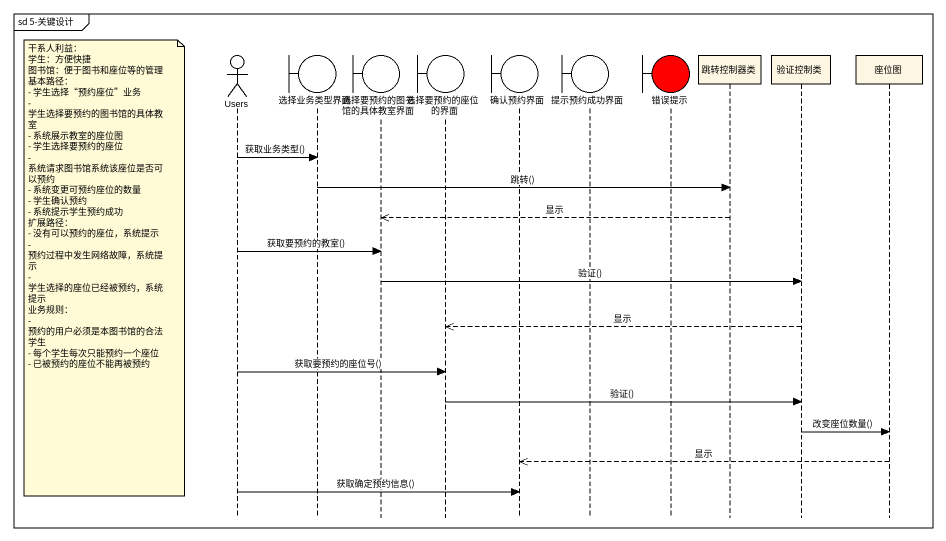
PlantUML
@startuml
mainframe sd 5-关键设计
hide footbox
actor Users
boundary 选择业务类型界面
boundary 选择要预约的图书馆的具体教室界面
boundary 选择要预约的座位的界面
boundary 确认预约界面
boundary 提示预约成功界面
boundary 错误提示 #FF0000
participant 跳转控制器类
participant 验证控制类
participant 座位图

Users -> 选择业务类型界面 : 获取业务类型()
选择业务类型界面 -> 跳转控制器类 : 跳转()
跳转控制器类 -->> 选择要预约的图书馆的具体教室界面 : 显示
Users -> 选择要预约的图书馆的具体教室界面 : 获取要预约的教室()
note left of Users
  干系人利益：
  学生：方便快捷
  图书馆：便于图书和座位等的管理
  基本路径：
  - 学生选择“预约座位”业务
  - 学生选择要预约的图书馆的具体教室
  - 系统展示教室的座位图
  - 学生选择要预约的座位
  - 系统请求图书馆系统该座位是否可以预约
  - 系统变更可预约座位的数量
  - 学生确认预约
  - 系统提示学生预约成功
  扩展路径：
  - 没有可以预约的座位，系统提示
  - 预约过程中发生网络故障，系统提示
  - 学生选择的座位已经被预约，系统提示
  业务规则：
  - 预约的用户必须是本图书馆的合法学生
  - 每个学生每次只能预约一个座位
  - 已被预约的座位不能再被预约
end note
选择要预约的图书馆的具体教室界面 -> 验证控制类 : 验证()
验证控制类 -->> 选择要预约的座位的界面 : 显示
Users -> 选择要预约的座位的界面 : 获取要预约的座位号()
选择要预约的座位的界面 -> 验证控制类 : 验证()
验证控制类 -> 座位图 : 改变座位数量()
座位图 -->> 确认预约界面 : 显示
Users -> 确认预约界面 : 获取确定预约信息()
@enduml
